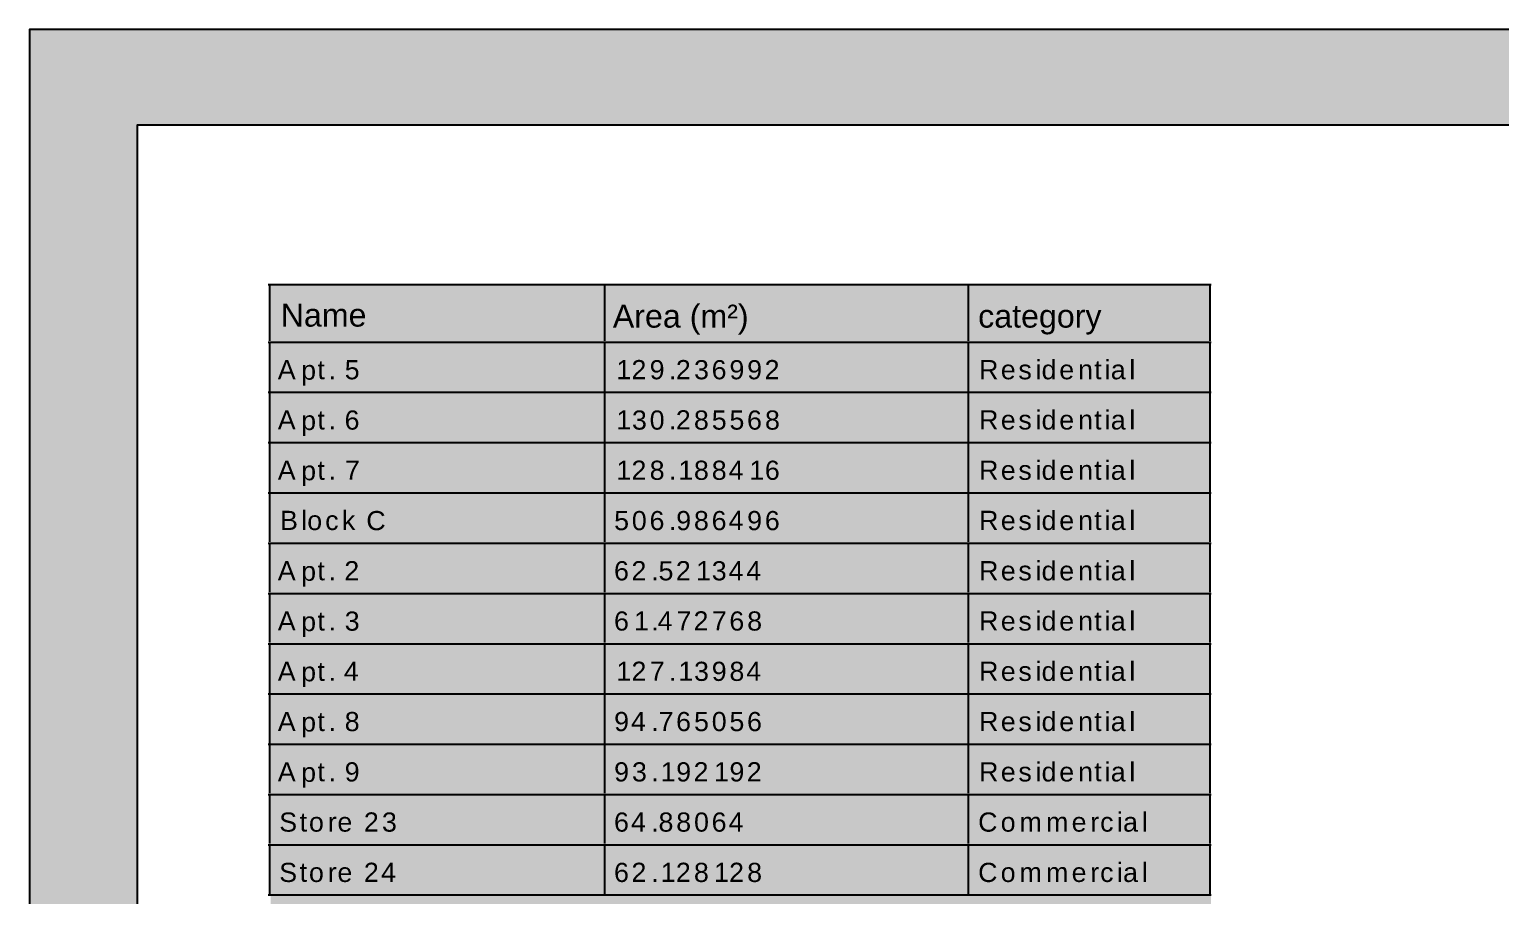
# Model space of a CAD drawing. Header units: metres. Extents: x 202 to 188551, y -77 to 23715.
# Drawn here: x 185131.3 to 185268, y 21354 to 21434.5 of the extents above; entities that cross this region are included whole.
import ezdxf

# ---------------------------------------------------------------- set-up
doc = ezdxf.new("R2010")
doc.units = ezdxf.units.M
for name, pattern in [('Light Grey Page Line', [0]), ('Page Lines', [0]), ('Style_10', [0])]:
    doc.linetypes.add(name, pattern=pattern)
for name, color, linetype, true_color in [('Imported blocks', 7, 'Continuous', 0xc57dd9), ('PDF_Geometry', 7, 'Continuous', 0x000000), ('PDF_Solid Fills', 7, 'Continuous', 0xffffff), ('PDF_Text', 7, 'Continuous', 0x000000), ('Zoning', 7, 'Continuous', 0x47d2e2)]:
    doc.layers.add(name, color=color, linetype=linetype, true_color=true_color)
doc.styles.add('Style_33', font='', dxfattribs={"height": 0.158194})
doc.styles.add('Style_4', font='', dxfattribs={"height": 0.18988})
doc.styles.get('Style_33').set_extended_font_data('arial')
doc.styles.get('Style_4').set_extended_font_data('arial')

# ---------------------------------------------------------------- blocks, each defined once
blk = doc.blocks.new('Group 7')
at = {"layer": 'PDF_Solid Fills', "transparency": 33554483}
blk.add_hatch(color=256, dxfattribs=at).paths.add_polyline_path([(185585.42, 21526.961), (185593.176, 21526.961), (185593.176, 21514.468), (185585.42, 21514.468), (185585.42, 21526.961)], flags=0)
at = {"layer": 'PDF_Geometry', "linetype": 'Style_10'}
for points in [[(185585.4, 21526.971), (185593.176, 21526.971)], [(185585.41, 21526.961), (185585.41, 21526.507)], [(185588.173, 21526.961), (185588.173, 21526.507)], [(185591.173, 21526.961), (185591.173, 21526.507)], [(185593.167, 21526.961), (185593.167, 21526.507)], [(185585.4, 21526.497), (185593.176, 21526.497)], [(185585.41, 21526.487), (185585.41, 21526.092)], [(185588.173, 21526.487), (185588.173, 21526.092)], [(185591.173, 21526.487), (185591.173, 21526.092)], [(185593.167, 21526.487), (185593.167, 21526.092)], [(185585.4, 21526.083), (185593.176, 21526.083)], [(185585.41, 21526.073), (185585.41, 21525.678)], [(185588.173, 21526.073), (185588.173, 21525.678)], [(185591.173, 21526.073), (185591.173, 21525.678)], [(185593.167, 21526.073), (185593.167, 21525.678)], [(185585.4, 21525.668), (185593.176, 21525.668)], [(185585.41, 21525.658), (185585.41, 21525.263)], [(185588.173, 21525.658), (185588.173, 21525.263)], [(185591.173, 21525.658), (185591.173, 21525.263)], [(185593.167, 21525.658), (185593.167, 21525.263)], [(185585.4, 21525.254), (185593.176, 21525.254)], [(185585.41, 21525.244), (185585.41, 21524.849)], [(185588.173, 21525.244), (185588.173, 21524.849)], [(185591.173, 21525.244), (185591.173, 21524.849)], [(185593.167, 21525.244), (185593.167, 21524.849)], [(185585.4, 21524.839), (185593.176, 21524.839)], [(185585.41, 21524.829), (185585.41, 21524.435)], [(185588.173, 21524.829), (185588.173, 21524.435)], [(185591.173, 21524.829), (185591.173, 21524.435)], [(185593.167, 21524.829), (185593.167, 21524.435)], [(185585.4, 21524.425), (185593.176, 21524.425)], [(185585.41, 21524.415), (185585.41, 21524.02)], [(185588.173, 21524.415), (185588.173, 21524.02)], [(185591.173, 21524.415), (185591.173, 21524.02)], [(185593.167, 21524.415), (185593.167, 21524.02)], [(185585.4, 21524.01), (185593.176, 21524.01)], [(185585.41, 21524), (185585.41, 21523.606)], [(185588.173, 21524), (185588.173, 21523.606)], [(185591.173, 21524), (185591.173, 21523.606)], [(185593.167, 21524), (185593.167, 21523.606)], [(185585.4, 21523.596), (185593.176, 21523.596)], [(185585.41, 21523.586), (185585.41, 21523.191)], [(185588.173, 21523.586), (185588.173, 21523.191)], [(185591.173, 21523.586), (185591.173, 21523.191)], [(185593.167, 21523.586), (185593.167, 21523.191)], [(185585.4, 21523.181), (185593.176, 21523.181)], [(185585.41, 21523.171), (185585.41, 21522.777)], [(185588.173, 21523.171), (185588.173, 21522.777)], [(185591.173, 21523.171), (185591.173, 21522.777)], [(185593.167, 21523.171), (185593.167, 21522.777)], [(185585.4, 21522.767), (185593.176, 21522.767)], [(185585.41, 21522.757), (185585.41, 21522.362)], [(185588.173, 21522.757), (185588.173, 21522.362)], [(185591.173, 21522.757), (185591.173, 21522.362)], [(185593.167, 21522.757), (185593.167, 21522.362)], [(185585.4, 21522.352), (185593.176, 21522.352)], [(185585.41, 21522.342), (185585.41, 21521.948)], [(185588.173, 21522.342), (185588.173, 21521.948)], [(185591.173, 21522.342), (185591.173, 21521.948)], [(185593.167, 21522.342), (185593.167, 21521.948)], [(185585.4, 21521.938), (185593.176, 21521.938)]]:
    blk.add_lwpolyline(points, dxfattribs=at)
at = {"layer": 'PDF_Text', "attachment_point": 7}
for s, insert, char_height, width, style in [('Name', (185585.503, 21526.622), 0.1899, 1.03059, 'Style_4'), ('Area (m²)', (185588.242, 21526.559), 0.1899, 1.71167, 'Style_4'), ('category', (185591.255, 21526.559), 0.1899, 1.62178, 'Style_4'), ('A', (185585.479, 21526.191), 0.158, 0.22031, 'Style_33'), ('t', (185585.806, 21526.189), 0.158, 0.08318, 'Style_33'), ('5', (185586.031, 21526.188), 0.158, 0.15608, 'Style_33'), ('1', (185588.271, 21526.191), 0.158, 0.08671, 'Style_33'), ('2', (185588.396, 21526.191), 0.158, 0.15576, 'Style_33'), ('9', (185588.546, 21526.188), 0.158, 0.1548, 'Style_33'), ('2', (185588.762, 21526.191), 0.158, 0.15576, 'Style_33'), ('3', (185588.912, 21526.188), 0.158, 0.15415, 'Style_33'), ('6', (185589.057, 21526.188), 0.158, 0.15544, 'Style_33'), ('9', (185589.204, 21526.188), 0.158, 0.1548, 'Style_33'), ('9', (185589.35, 21526.188), 0.158, 0.1548, 'Style_33'), ('2', (185589.494, 21526.191), 0.158, 0.15576, 'Style_33'), ('R', (185591.263, 21526.191), 0.158, 0.20747, 'Style_33'), ('i', (185591.728, 21526.191), 0.158, 0.0289, 'Style_33'), ('d', (185591.778, 21526.188), 0.158, 0.14789, 'Style_33'), ('t', (185592.212, 21526.189), 0.158, 0.08318, 'Style_33'), ('i', (185592.298, 21526.191), 0.158, 0.0289, 'Style_33'), ('l', (185592.502, 21526.191), 0.158, 0.0289, 'Style_33'), ('p', (185585.672, 21526.139), 0.158, 0.14805, 'Style_33'), ('.', (185585.898, 21526.191), 0.158, 0.03292, 'Style_33'), ('.', (185588.705, 21526.191), 0.158, 0.03292, 'Style_33'), ('e', (185591.442, 21526.188), 0.158, 0.15721, 'Style_33'), ('s', (185591.587, 21526.188), 0.158, 0.14163, 'Style_33'), ('e', (185591.924, 21526.188), 0.158, 0.15721, 'Style_33'), ('n', (185592.079, 21526.191), 0.158, 0.13858, 'Style_33'), ('a', (185592.349, 21526.188), 0.158, 0.15705, 'Style_33'), ('A', (185585.479, 21525.777), 0.158, 0.22031, 'Style_33'), ('p', (185585.672, 21525.724), 0.158, 0.14805, 'Style_33'), ('t', (185585.806, 21525.775), 0.158, 0.08318, 'Style_33'), ('6', (185586.03, 21525.773), 0.158, 0.15544, 'Style_33'), ('1', (185588.271, 21525.777), 0.158, 0.08671, 'Style_33'), ('3', (185588.4, 21525.773), 0.158, 0.15415, 'Style_33'), ('0', (185588.546, 21525.773), 0.158, 0.15351, 'Style_33'), ('2', (185588.762, 21525.777), 0.158, 0.15576, 'Style_33'), ('8', (185588.911, 21525.773), 0.158, 0.15512, 'Style_33'), ('5', (185589.058, 21525.773), 0.158, 0.15608, 'Style_33'), ('5', (185589.204, 21525.773), 0.158, 0.15608, 'Style_33'), ('6', (185589.349, 21525.773), 0.158, 0.15544, 'Style_33'), ('8', (185589.497, 21525.773), 0.158, 0.15512, 'Style_33'), ('R', (185591.263, 21525.777), 0.158, 0.20747, 'Style_33'), ('e', (185591.442, 21525.774), 0.158, 0.15721, 'Style_33'), ('s', (185591.587, 21525.774), 0.158, 0.14163, 'Style_33'), ('i', (185591.728, 21525.777), 0.158, 0.0289, 'Style_33'), ('d', (185591.778, 21525.774), 0.158, 0.14789, 'Style_33'), ('e', (185591.924, 21525.774), 0.158, 0.15721, 'Style_33'), ('n', (185592.079, 21525.777), 0.158, 0.13858, 'Style_33'), ('t', (185592.212, 21525.775), 0.158, 0.08318, 'Style_33'), ('i', (185592.298, 21525.777), 0.158, 0.0289, 'Style_33'), ('a', (185592.349, 21525.774), 0.158, 0.15705, 'Style_33'), ('l', (185592.502, 21525.777), 0.158, 0.0289, 'Style_33'), ('.', (185585.898, 21525.777), 0.158, 0.03292, 'Style_33'), ('.', (185588.705, 21525.777), 0.158, 0.03292, 'Style_33'), ('A', (185585.479, 21525.362), 0.158, 0.22031, 'Style_33'), ('p', (185585.672, 21525.31), 0.158, 0.14805, 'Style_33'), ('t', (185585.806, 21525.36), 0.158, 0.08318, 'Style_33'), ('7', (185586.033, 21525.362), 0.158, 0.15239, 'Style_33'), ('1', (185588.271, 21525.362), 0.158, 0.08671, 'Style_33'), ('2', (185588.396, 21525.362), 0.158, 0.15576, 'Style_33'), ('8', (185588.546, 21525.359), 0.158, 0.15512, 'Style_33'), ('1', (185588.783, 21525.362), 0.158, 0.08671, 'Style_33'), ('8', (185588.911, 21525.359), 0.158, 0.15512, 'Style_33'), ('8', (185589.058, 21525.359), 0.158, 0.15512, 'Style_33'), ('4', (185589.197, 21525.362), 0.158, 0.16283, 'Style_33'), ('1', (185589.368, 21525.362), 0.158, 0.08671, 'Style_33'), ('6', (185589.496, 21525.359), 0.158, 0.15544, 'Style_33'), ('R', (185591.263, 21525.362), 0.158, 0.20747, 'Style_33'), ('e', (185591.442, 21525.359), 0.158, 0.15721, 'Style_33'), ('s', (185591.587, 21525.359), 0.158, 0.14163, 'Style_33'), ('i', (185591.728, 21525.362), 0.158, 0.0289, 'Style_33'), ('d', (185591.778, 21525.359), 0.158, 0.14789, 'Style_33'), ('e', (185591.924, 21525.359), 0.158, 0.15721, 'Style_33'), ('n', (185592.079, 21525.362), 0.158, 0.13858, 'Style_33'), ('t', (185592.212, 21525.36), 0.158, 0.08318, 'Style_33'), ('i', (185592.298, 21525.362), 0.158, 0.0289, 'Style_33'), ('a', (185592.349, 21525.359), 0.158, 0.15705, 'Style_33'), ('l', (185592.502, 21525.362), 0.158, 0.0289, 'Style_33'), ('.', (185585.898, 21525.362), 0.158, 0.03292, 'Style_33'), ('.', (185588.705, 21525.362), 0.158, 0.03292, 'Style_33'), ('l', (185585.671, 21524.948), 0.158, 0.0289, 'Style_33'), ('k', (185586.008, 21524.948), 0.158, 0.14131, 'Style_33'), ('i', (185591.728, 21524.948), 0.158, 0.0289, 'Style_33'), ('d', (185591.778, 21524.945), 0.158, 0.14789, 'Style_33'), ('i', (185592.298, 21524.948), 0.158, 0.0289, 'Style_33'), ('l', (185592.502, 21524.948), 0.158, 0.0289, 'Style_33'), ('B', (185585.498, 21524.948), 0.158, 0.17776, 'Style_33'), ('o', (185585.722, 21524.945), 0.158, 0.15977, 'Style_33'), ('c', (185585.87, 21524.945), 0.158, 0.14853, 'Style_33'), ('C', (185586.209, 21524.944), 0.158, 0.20811, 'Style_33'), ('5', (185588.253, 21524.944), 0.158, 0.15608, 'Style_33'), ('0', (185588.399, 21524.944), 0.158, 0.15351, 'Style_33'), ('6', (185588.545, 21524.944), 0.158, 0.15544, 'Style_33'), ('9', (185588.765, 21524.944), 0.158, 0.1548, 'Style_33'), ('8', (185588.911, 21524.944), 0.158, 0.15512, 'Style_33'), ('6', (185589.057, 21524.944), 0.158, 0.15544, 'Style_33'), ('4', (185589.197, 21524.948), 0.158, 0.16283, 'Style_33'), ('9', (185589.35, 21524.944), 0.158, 0.1548, 'Style_33'), ('6', (185589.496, 21524.944), 0.158, 0.15544, 'Style_33'), ('R', (185591.263, 21524.948), 0.158, 0.20747, 'Style_33'), ('e', (185591.442, 21524.945), 0.158, 0.15721, 'Style_33'), ('s', (185591.587, 21524.945), 0.158, 0.14163, 'Style_33'), ('e', (185591.924, 21524.945), 0.158, 0.15721, 'Style_33'), ('n', (185592.079, 21524.948), 0.158, 0.13858, 'Style_33'), ('t', (185592.212, 21524.946), 0.158, 0.08318, 'Style_33'), ('a', (185592.349, 21524.945), 0.158, 0.15705, 'Style_33'), ('.', (185588.705, 21524.948), 0.158, 0.03292, 'Style_33'), ('A', (185585.479, 21524.533), 0.158, 0.22031, 'Style_33'), ('p', (185585.672, 21524.481), 0.158, 0.14805, 'Style_33'), ('t', (185585.806, 21524.531), 0.158, 0.08318, 'Style_33'), ('2', (185586.028, 21524.533), 0.158, 0.15576, 'Style_33'), ('6', (185588.252, 21524.53), 0.158, 0.15544, 'Style_33'), ('2', (185588.396, 21524.533), 0.158, 0.15576, 'Style_33'), ('5', (185588.619, 21524.53), 0.158, 0.15608, 'Style_33'), ('2', (185588.762, 21524.533), 0.158, 0.15576, 'Style_33'), ('1', (185588.929, 21524.533), 0.158, 0.08671, 'Style_33'), ('3', (185589.058, 21524.53), 0.158, 0.15415, 'Style_33'), ('4', (185589.197, 21524.533), 0.158, 0.16283, 'Style_33'), ('4', (185589.343, 21524.533), 0.158, 0.16283, 'Style_33'), ('R', (185591.263, 21524.533), 0.158, 0.20747, 'Style_33'), ('e', (185591.442, 21524.53), 0.158, 0.15721, 'Style_33'), ('s', (185591.587, 21524.53), 0.158, 0.14163, 'Style_33'), ('i', (185591.728, 21524.533), 0.158, 0.0289, 'Style_33'), ('d', (185591.778, 21524.53), 0.158, 0.14789, 'Style_33'), ('e', (185591.924, 21524.53), 0.158, 0.15721, 'Style_33'), ('n', (185592.079, 21524.533), 0.158, 0.13858, 'Style_33'), ('t', (185592.212, 21524.531), 0.158, 0.08318, 'Style_33'), ('i', (185592.298, 21524.533), 0.158, 0.0289, 'Style_33'), ('a', (185592.349, 21524.53), 0.158, 0.15705, 'Style_33'), ('l', (185592.502, 21524.533), 0.158, 0.0289, 'Style_33'), ('.', (185585.898, 21524.533), 0.158, 0.03292, 'Style_33'), ('.', (185588.559, 21524.533), 0.158, 0.03292, 'Style_33'), ('A', (185585.479, 21524.119), 0.158, 0.22031, 'Style_33'), ('t', (185585.806, 21524.117), 0.158, 0.08318, 'Style_33'), ('3', (185586.031, 21524.115), 0.158, 0.15415, 'Style_33'), ('6', (185588.252, 21524.116), 0.158, 0.15544, 'Style_33'), ('1', (185588.417, 21524.119), 0.158, 0.08671, 'Style_33'), ('4', (185588.611, 21524.119), 0.158, 0.16283, 'Style_33'), ('7', (185588.767, 21524.119), 0.158, 0.15239, 'Style_33'), ('2', (185588.908, 21524.119), 0.158, 0.15576, 'Style_33'), ('7', (185589.059, 21524.119), 0.158, 0.15239, 'Style_33'), ('6', (185589.203, 21524.116), 0.158, 0.15544, 'Style_33'), ('8', (185589.35, 21524.116), 0.158, 0.15512, 'Style_33'), ('R', (185591.263, 21524.119), 0.158, 0.20747, 'Style_33'), ('i', (185591.728, 21524.119), 0.158, 0.0289, 'Style_33'), ('d', (185591.778, 21524.116), 0.158, 0.14789, 'Style_33'), ('t', (185592.212, 21524.117), 0.158, 0.08318, 'Style_33'), ('i', (185592.298, 21524.119), 0.158, 0.0289, 'Style_33'), ('l', (185592.502, 21524.119), 0.158, 0.0289, 'Style_33'), ('p', (185585.672, 21524.066), 0.158, 0.14805, 'Style_33'), ('.', (185585.898, 21524.119), 0.158, 0.03292, 'Style_33'), ('.', (185588.559, 21524.119), 0.158, 0.03292, 'Style_33'), ('e', (185591.442, 21524.116), 0.158, 0.15721, 'Style_33'), ('s', (185591.587, 21524.116), 0.158, 0.14163, 'Style_33'), ('e', (185591.924, 21524.116), 0.158, 0.15721, 'Style_33'), ('n', (185592.079, 21524.119), 0.158, 0.13858, 'Style_33'), ('a', (185592.349, 21524.116), 0.158, 0.15705, 'Style_33'), ('A', (185585.479, 21523.704), 0.158, 0.22031, 'Style_33'), ('p', (185585.672, 21523.652), 0.158, 0.14805, 'Style_33'), ('t', (185585.806, 21523.702), 0.158, 0.08318, 'Style_33'), ('4', (185586.024, 21523.704), 0.158, 0.16283, 'Style_33'), ('1', (185588.271, 21523.704), 0.158, 0.08671, 'Style_33'), ('2', (185588.396, 21523.704), 0.158, 0.15576, 'Style_33'), ('7', (185588.547, 21523.704), 0.158, 0.15239, 'Style_33'), ('1', (185588.783, 21523.704), 0.158, 0.08671, 'Style_33'), ('3', (185588.912, 21523.701), 0.158, 0.15415, 'Style_33'), ('9', (185589.058, 21523.701), 0.158, 0.1548, 'Style_33'), ('8', (185589.204, 21523.701), 0.158, 0.15512, 'Style_33'), ('4', (185589.343, 21523.704), 0.158, 0.16283, 'Style_33'), ('R', (185591.263, 21523.704), 0.158, 0.20747, 'Style_33'), ('e', (185591.442, 21523.701), 0.158, 0.15721, 'Style_33'), ('s', (185591.587, 21523.701), 0.158, 0.14163, 'Style_33'), ('i', (185591.728, 21523.704), 0.158, 0.0289, 'Style_33'), ('d', (185591.778, 21523.701), 0.158, 0.14789, 'Style_33'), ('e', (185591.924, 21523.701), 0.158, 0.15721, 'Style_33'), ('n', (185592.079, 21523.704), 0.158, 0.13858, 'Style_33'), ('t', (185592.212, 21523.702), 0.158, 0.08318, 'Style_33'), ('i', (185592.298, 21523.704), 0.158, 0.0289, 'Style_33'), ('a', (185592.349, 21523.701), 0.158, 0.15705, 'Style_33'), ('l', (185592.502, 21523.704), 0.158, 0.0289, 'Style_33'), ('.', (185585.898, 21523.704), 0.158, 0.03292, 'Style_33'), ('.', (185588.705, 21523.704), 0.158, 0.03292, 'Style_33'), ('A', (185585.479, 21523.29), 0.158, 0.22031, 'Style_33'), ('t', (185585.806, 21523.288), 0.158, 0.08318, 'Style_33'), ('8', (185586.031, 21523.287), 0.158, 0.15512, 'Style_33'), ('9', (185588.253, 21523.287), 0.158, 0.1548, 'Style_33'), ('4', (185588.392, 21523.29), 0.158, 0.16283, 'Style_33'), ('7', (185588.62, 21523.29), 0.158, 0.15239, 'Style_33'), ('6', (185588.764, 21523.287), 0.158, 0.15544, 'Style_33'), ('5', (185588.912, 21523.287), 0.158, 0.15608, 'Style_33'), ('0', (185589.058, 21523.287), 0.158, 0.15351, 'Style_33'), ('5', (185589.204, 21523.287), 0.158, 0.15608, 'Style_33'), ('6', (185589.349, 21523.287), 0.158, 0.15544, 'Style_33'), ('R', (185591.263, 21523.29), 0.158, 0.20747, 'Style_33'), ('e', (185591.442, 21523.287), 0.158, 0.15721, 'Style_33'), ('s', (185591.587, 21523.287), 0.158, 0.14163, 'Style_33'), ('i', (185591.728, 21523.29), 0.158, 0.0289, 'Style_33'), ('d', (185591.778, 21523.287), 0.158, 0.14789, 'Style_33'), ('e', (185591.924, 21523.287), 0.158, 0.15721, 'Style_33'), ('n', (185592.079, 21523.29), 0.158, 0.13858, 'Style_33'), ('t', (185592.212, 21523.288), 0.158, 0.08318, 'Style_33'), ('i', (185592.298, 21523.29), 0.158, 0.0289, 'Style_33'), ('a', (185592.349, 21523.287), 0.158, 0.15705, 'Style_33'), ('l', (185592.502, 21523.29), 0.158, 0.0289, 'Style_33'), ('p', (185585.672, 21523.238), 0.158, 0.14805, 'Style_33'), ('.', (185585.898, 21523.29), 0.158, 0.03292, 'Style_33'), ('.', (185588.559, 21523.29), 0.158, 0.03292, 'Style_33'), ('A', (185585.479, 21522.875), 0.158, 0.22031, 'Style_33'), ('p', (185585.672, 21522.823), 0.158, 0.14805, 'Style_33'), ('t', (185585.806, 21522.874), 0.158, 0.08318, 'Style_33'), ('9', (185586.031, 21522.872), 0.158, 0.1548, 'Style_33'), ('9', (185588.253, 21522.872), 0.158, 0.1548, 'Style_33'), ('3', (185588.4, 21522.872), 0.158, 0.15415, 'Style_33'), ('1', (185588.637, 21522.875), 0.158, 0.08671, 'Style_33'), ('9', (185588.765, 21522.872), 0.158, 0.1548, 'Style_33'), ('2', (185588.908, 21522.875), 0.158, 0.15576, 'Style_33'), ('1', (185589.076, 21522.875), 0.158, 0.08671, 'Style_33'), ('9', (185589.204, 21522.872), 0.158, 0.1548, 'Style_33'), ('2', (185589.347, 21522.875), 0.158, 0.15576, 'Style_33'), ('R', (185591.263, 21522.875), 0.158, 0.20747, 'Style_33'), ('e', (185591.442, 21522.872), 0.158, 0.15721, 'Style_33'), ('s', (185591.587, 21522.872), 0.158, 0.14163, 'Style_33'), ('i', (185591.728, 21522.875), 0.158, 0.0289, 'Style_33'), ('d', (185591.778, 21522.872), 0.158, 0.14789, 'Style_33'), ('e', (185591.924, 21522.872), 0.158, 0.15721, 'Style_33'), ('n', (185592.079, 21522.875), 0.158, 0.13858, 'Style_33'), ('t', (185592.212, 21522.874), 0.158, 0.08318, 'Style_33'), ('i', (185592.298, 21522.875), 0.158, 0.0289, 'Style_33'), ('a', (185592.349, 21522.872), 0.158, 0.15705, 'Style_33'), ('l', (185592.502, 21522.875), 0.158, 0.0289, 'Style_33'), ('.', (185585.898, 21522.875), 0.158, 0.03292, 'Style_33'), ('.', (185588.559, 21522.875), 0.158, 0.03292, 'Style_33'), ('S', (185585.491, 21522.458), 0.158, 0.18739, 'Style_33'), ('t', (185585.659, 21522.459), 0.158, 0.08318, 'Style_33'), ('o', (185585.736, 21522.458), 0.158, 0.15977, 'Style_33'), ('r', (185585.891, 21522.461), 0.158, 0.09265, 'Style_33'), ('e', (185585.971, 21522.458), 0.158, 0.15721, 'Style_33'), ('2', (185586.189, 21522.461), 0.158, 0.15576, 'Style_33'), ('3', (185586.338, 21522.458), 0.158, 0.15415, 'Style_33'), ('6', (185588.252, 21522.458), 0.158, 0.15544, 'Style_33'), ('4', (185588.392, 21522.461), 0.158, 0.16283, 'Style_33'), ('8', (185588.619, 21522.458), 0.158, 0.15512, 'Style_33'), ('8', (185588.765, 21522.458), 0.158, 0.15512, 'Style_33'), ('0', (185588.912, 21522.458), 0.158, 0.15351, 'Style_33'), ('6', (185589.057, 21522.458), 0.158, 0.15544, 'Style_33'), ('4', (185589.197, 21522.461), 0.158, 0.16283, 'Style_33'), ('C', (185591.255, 21522.458), 0.158, 0.20811, 'Style_33'), ('o', (185591.441, 21522.458), 0.158, 0.15977, 'Style_33'), ('m', (185591.596, 21522.461), 0.158, 0.23107, 'Style_33'), ('m', (185591.815, 21522.461), 0.158, 0.23107, 'Style_33'), ('e', (185592.026, 21522.458), 0.158, 0.15721, 'Style_33'), ('r', (185592.18, 21522.461), 0.158, 0.09265, 'Style_33'), ('c', (185592.261, 21522.458), 0.158, 0.14853, 'Style_33'), ('i', (185592.4, 21522.461), 0.158, 0.0289, 'Style_33'), ('a', (185592.45, 21522.458), 0.158, 0.15705, 'Style_33'), ('l', (185592.604, 21522.461), 0.158, 0.0289, 'Style_33'), ('.', (185588.559, 21522.461), 0.158, 0.03292, 'Style_33'), ('S', (185585.491, 21522.043), 0.158, 0.18739, 'Style_33'), ('2', (185586.189, 21522.046), 0.158, 0.15576, 'Style_33'), ('4', (185586.331, 21522.046), 0.158, 0.16283, 'Style_33'), ('6', (185588.252, 21522.043), 0.158, 0.15544, 'Style_33'), ('2', (185588.396, 21522.046), 0.158, 0.15576, 'Style_33'), ('1', (185588.637, 21522.046), 0.158, 0.08671, 'Style_33'), ('2', (185588.762, 21522.046), 0.158, 0.15576, 'Style_33'), ('8', (185588.911, 21522.043), 0.158, 0.15512, 'Style_33'), ('1', (185589.076, 21522.046), 0.158, 0.08671, 'Style_33'), ('2', (185589.201, 21522.046), 0.158, 0.15576, 'Style_33'), ('8', (185589.35, 21522.043), 0.158, 0.15512, 'Style_33'), ('C', (185591.255, 21522.043), 0.158, 0.20811, 'Style_33'), ('i', (185592.4, 21522.046), 0.158, 0.0289, 'Style_33'), ('l', (185592.604, 21522.046), 0.158, 0.0289, 'Style_33'), ('t', (185585.659, 21522.045), 0.158, 0.08318, 'Style_33'), ('o', (185585.736, 21522.043), 0.158, 0.15977, 'Style_33'), ('r', (185585.891, 21522.046), 0.158, 0.09265, 'Style_33'), ('e', (185585.971, 21522.043), 0.158, 0.15721, 'Style_33'), ('o', (185591.441, 21522.043), 0.158, 0.15977, 'Style_33'), ('m', (185591.596, 21522.046), 0.158, 0.23107, 'Style_33'), ('m', (185591.815, 21522.046), 0.158, 0.23107, 'Style_33'), ('e', (185592.026, 21522.043), 0.158, 0.15721, 'Style_33'), ('r', (185592.18, 21522.046), 0.158, 0.09265, 'Style_33'), ('c', (185592.261, 21522.043), 0.158, 0.14853, 'Style_33'), ('a', (185592.45, 21522.043), 0.158, 0.15705, 'Style_33'), ('.', (185588.559, 21522.046), 0.158, 0.03292, 'Style_33')]:
    blk.add_mtext(s, dxfattribs=dict(at, insert=insert, char_height=char_height, width=width, style=style))
blk = doc.blocks.new('A3  Title block minimal vertical')
at = {"layer": 'Imported blocks', "transparency": 33554483}
blk.add_hatch(color=256, dxfattribs=at).paths.add_polyline_path([(-0.20993, -0.1483), (-0.20053, -0.13906), (-0.20053, 0.13995), (0.15506, 0.13995), (0.15506, -0.13906), (-0.20053, -0.13906), (-0.20993, -0.1483), (0.20993, -0.1483), (0.20993, 0.1483), (-0.20993, 0.1483), (-0.20993, -0.1483)], flags=0)
at = {"layer": 'Imported blocks', "linetype": 'Page Lines'}
blk.add_lwpolyline([(-0.20993, -0.1483), (0.20993, -0.1483), (0.20993, 0.1483), (-0.20993, 0.1483), (-0.20993, -0.1483)], close=True, dxfattribs=at)
at = {"layer": 'Imported blocks', "linetype": 'Light Grey Page Line'}
blk.add_lwpolyline([(-0.20053, -0.13906), (0.20169, -0.13906), (0.20169, 0.13995), (-0.20053, 0.13995), (-0.20053, -0.13906)], close=True, dxfattribs=at)

msp = doc.modelspace()

# ---------------------------------------------------------------- block references
at = {"layer": 'PDF_Text', "xscale": 11.26270600002124, "yscale": 11.26270600002124}
msp.add_blockref('Group 7', (-1905040.29, -221041.17), dxfattribs=at)
at = {"layer": 'Zoning', "xscale": 1062.975773071686, "yscale": 1062.975773071686}
msp.add_blockref('A3  Title block minimal vertical', (185354.48, 21276.83), dxfattribs=at)

doc.saveas('drawing.dxf')
